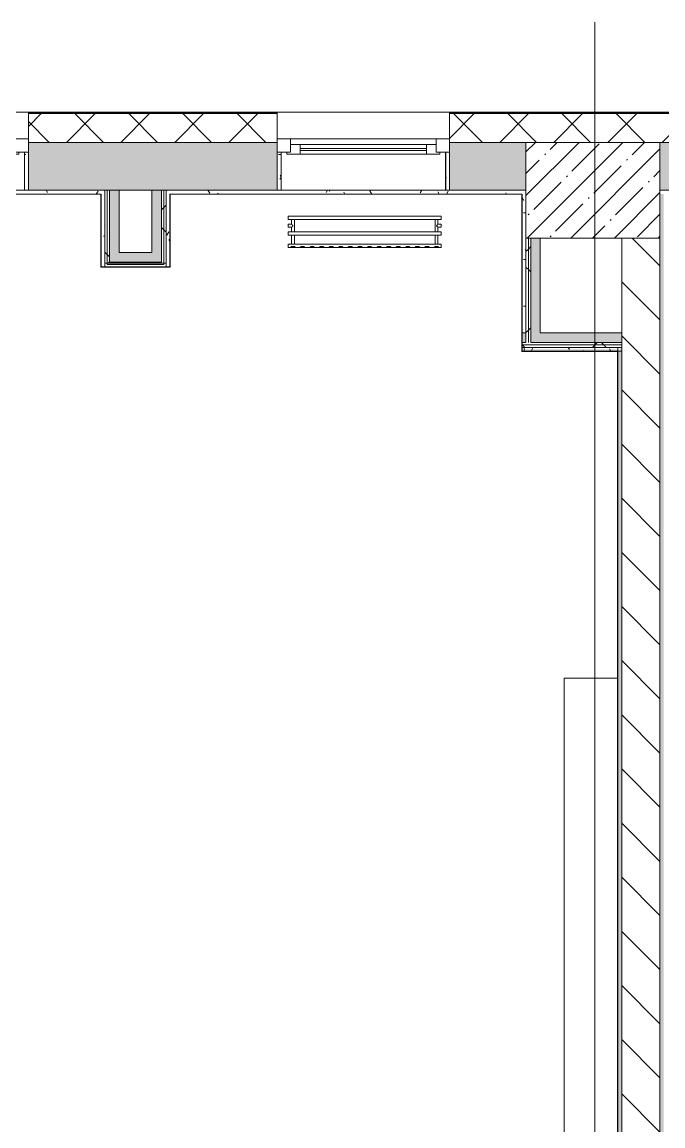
# Model space of a CAD drawing. Header units: millimetres. Extents: x -1113 to 415037, y -3642 to 354837.
# Drawn here: x 256490 to 259838, y 16262 to 22028 of the extents above; entities that cross this region are included whole.
import ezdxf

# ---------------------------------------------------------------- set-up
doc = ezdxf.new("R2010")
doc.units = ezdxf.units.MM
for name, color, linetype, lineweight in [('A-AREA-BNDY', 7, 'Continuous', 5), ('A-FLOR', 7, 'Continuous', 9), ('A-GLAZ', 7, 'Continuous', 9), ('A-GLAZ-1', 7, 'Continuous', 5), ('A-WALL', 7, 'Continuous', 5), ('I-WALL', 7, 'Continuous', 5), ('S-COLS', 7, 'Continuous', 9), ('S-COLS-1', 7, 'Continuous', 5), ('Оси', 7, 'Continuous', 9)]:
    doc.layers.add(name, color=color, linetype=linetype, lineweight=lineweight)
doc.layers.add('A-AREA-PATT-2', color=7, linetype='Continuous', lineweight=5, true_color=0xcde0ef, transparency=1)
for name, color, linetype, lineweight, true_color in [('A-WALL-1', 9, 'Continuous', 5, 0x808080), ('A-WALL-FNSH-1', 9, 'Continuous', 5, 0x808080), ('M-EQPM-1', 7, 'Continuous', 9, 0xb2b2b2)]:
    doc.layers.add(name, color=color, linetype=linetype, lineweight=lineweight, true_color=true_color)
pattern_1 = [(0, (148772.123, -1e-08), (243.84, 60.96), [20.117, -162.763, 20.117, -162.763, -975.36]), (0, (148772.123, -1e-08), (243.84, 60.96), [-365.76, 20.117, -345.643, 20.117, -162.763, -426.72]), (0, (148772.123, -1e-08), (243.84, 60.96), [-914.4, 20.117, -101.803, 20.117, -284.683]), (120, (148863.563, 30.48), (-174.71291, 180.691634), [20.117, -162.763, 20.117, -162.763, -975.36]), (120, (148863.563, 30.48), (-174.71291, 180.691634), [-365.76, 20.117, -345.643, 20.117, -162.763, -426.72]), (120, (148863.563, 30.48), (-174.71291, 180.691634), [-914.4, 20.117, -101.803, 20.117, -284.683]), (240, (148894.043, 152.4), (-69.12709, -241.651634), [20.117, -162.763, 20.117, -162.763, -975.36]), (240, (148894.043, 152.4), (-69.12709, -241.651634), [-365.76, 20.117, -345.643, 20.117, -162.763, -426.72]), (240, (148894.043, 152.4), (-69.12709, -241.651634), [-914.4, 20.117, -101.803, 20.117, -284.683])]
pattern_2 = [(45, (148772.12, -1e-08), (-212.132, 212.132), []), (135, (148772.12, -1e-08), (-212.132, -212.132), [])]

# ---------------------------------------------------------------- blocks, each defined once
blk = doc.blocks.new('120_Окно_СКБ_1Ст - 120_Окно_СКБ_1Ст 900х2500_h_ с форточкой-V355-Объем проектирования 2 этажа')
at = {"layer": 'A-GLAZ'}
for p, q in [((-450, -127), (-450, -57)), ((-450, -57), (-380, -57)), ((-380, -57), (-380, -127)), ((380, -127), (380, -57)), ((380, -57), (450, -57)), ((450, -57), (450, -127)), ((380, -87), (-380, -87)), ((-380, -87), (-380, -127)), ((-330, -137), (-330, -87)), ((330, -137), (330, -87)), ((380, -127), (380, -87)), ((-380, -127), (-450, -127)), ((-380, -127), (-400, -127)), ((-400, -127), (-400, -137)), ((-400, -137), (400, -137)), ((400, -137), (-400, -137)), ((450, -127), (380, -127)), ((400, -127), (380, -127)), ((400, -137), (400, -127))]:
    blk.add_line(p, q, dxfattribs=at)
at = {"layer": 'A-GLAZ-1'}
for p, q in [((450, -57), (-450, -57)), ((-330, -107), (330, -107)), ((-430, -127), (-400, -127)), ((330, -117), (-330, -117)), ((400, -127), (430, -127))]:
    blk.add_line(p, q, dxfattribs=at)
blk = doc.blocks.new('BSC_Колонна _Прямоугольная - 700х500-V423-Объем проектирования 2 этажа')
at = {"layer": 'S-COLS-1'}
h = blk.add_hatch(dxfattribs=at)
h.set_pattern_fill('FP_172', color=256, style=0, pattern_type=2)
h.set_pattern_definition([(45, (-110700, -21150), (-114.04925, 114.04925), []), (45, (-110585.95, -21150), (-114.04925, 114.04925), [201.613, -40.323, 6.706, -33.617])])
h.paths.add_polyline_path([(-297, -250), (350, -250), (350, 250), (-350, 250), (-350, -250)])
for p, q in [((350, 250), (-350, 250)), ((-350, 250), (-350, -250)), ((350, -250), (350, 250)), ((-350, -250), (350, -250))]:
    blk.add_line(p, q, dxfattribs=at)
blk = doc.blocks.new('radiator_prado_classic_z_tip_30_po exemplyaru - Classic Z Тип 30-300-V471-Объем проектирования 2 этажа')
at = {"layer": 'M-EQPM-1'}
for p, q in [((0, 228), (0, 210)), ((800, 228), (0, 228)), ((0, 210), (0, 228)), ((0, 228), (12.5, 228)), ((0, 210), (800, 210)), ((17.8, 210), (0, 210)), ((12.5, 228), (37.5, 228)), ((37.5, 228), (12.5, 228)), ((12.5, 228), (37.5, 228)), ((12.5, 228), (17.5, 223)), ((12.5, 228), (17.5, 223)), ((32.5, 223), (17.5, 223)), ((17.5, 223), (32.5, 223)), ((17.5, 210), (17.5, 164)), ((17.5, 210), (17.5, 164)), ((17.8, 210), (17.5, 210)), ((17.5, 210), (17.8, 210)), ((17.8, 210), (17.5, 210)), ((17.5, 210), (32.5, 210)), ((32.2, 210), (17.8, 210)), ((17.8, 210), (32.2, 210)), ((18.5, 210), (17.8, 210)), ((19.7, 210), (18.5, 210)), ((21.3, 210), (19.7, 210)), ((23.1, 210), (21.3, 210)), ((32.2, 210), (23.1, 210)), ((32.5, 210), (32.2, 210)), ((32.2, 210), (32.5, 210)), ((32.5, 210), (32.2, 210)), ((767.8, 210), (32.2, 210)), ((32.5, 223), (37.5, 228)), ((37.5, 228), (32.5, 223)), ((32.5, 164), (32.5, 210)), ((32.5, 164), (32.5, 210)), ((37.5, 228), (62.5, 228)), ((62.5, 228), (87.5, 228)), ((87.5, 228), (62.5, 228)), ((62.5, 228), (87.5, 228)), ((62.5, 228), (67.5, 223)), ((62.5, 228), (67.5, 223)), ((82.5, 223), (67.5, 223)), ((67.5, 223), (82.5, 223)), ((82.5, 223), (87.5, 228)), ((87.5, 228), (82.5, 223)), ((87.5, 228), (112.5, 228)), ((112.5, 228), (137.5, 228)), ((137.5, 228), (112.5, 228)), ((112.5, 228), (137.5, 228)), ((112.5, 228), (117.5, 223)), ((112.5, 228), (117.5, 223)), ((132.5, 223), (117.5, 223)), ((117.5, 223), (132.5, 223)), ((132.5, 223), (137.5, 228)), ((137.5, 228), (132.5, 223)), ((137.5, 228), (162.5, 228)), ((162.5, 228), (187.5, 228)), ((187.5, 228), (162.5, 228)), ((162.5, 228), (187.5, 228)), ((162.5, 228), (167.5, 223)), ((162.5, 228), (167.5, 223)), ((182.5, 223), (167.5, 223)), ((167.5, 223), (182.5, 223)), ((182.5, 223), (187.5, 228)), ((187.5, 228), (182.5, 223)), ((187.5, 228), (212.5, 228)), ((212.5, 228), (237.5, 228)), ((237.5, 228), (212.5, 228)), ((212.5, 228), (237.5, 228)), ((212.5, 228), (217.5, 223)), ((212.5, 228), (217.5, 223)), ((232.5, 223), (217.5, 223)), ((217.5, 223), (232.5, 223)), ((232.5, 223), (237.5, 228)), ((237.5, 228), (232.5, 223)), ((237.5, 228), (262.5, 228)), ((262.5, 228), (287.5, 228)), ((287.5, 228), (262.5, 228)), ((262.5, 228), (287.5, 228)), ((262.5, 228), (267.5, 223)), ((262.5, 228), (267.5, 223)), ((282.5, 223), (267.5, 223)), ((267.5, 223), (282.5, 223)), ((282.5, 223), (287.5, 228)), ((287.5, 228), (282.5, 223)), ((287.5, 228), (312.5, 228)), ((312.5, 228), (337.5, 228)), ((337.5, 228), (312.5, 228)), ((312.5, 228), (337.5, 228)), ((312.5, 228), (317.5, 223)), ((312.5, 228), (317.5, 223)), ((332.5, 223), (317.5, 223)), ((317.5, 223), (332.5, 223)), ((332.5, 223), (337.5, 228)), ((337.5, 228), (332.5, 223)), ((337.5, 228), (362.5, 228)), ((362.5, 228), (387.5, 228)), ((387.5, 228), (362.5, 228)), ((362.5, 228), (387.5, 228)), ((362.5, 228), (367.5, 223)), ((362.5, 228), (367.5, 223)), ((382.5, 223), (367.5, 223)), ((367.5, 223), (382.5, 223)), ((382.5, 223), (387.5, 228)), ((387.5, 228), (382.5, 223)), ((387.5, 228), (412.5, 228)), ((412.5, 228), (437.5, 228)), ((437.5, 228), (412.5, 228)), ((412.5, 228), (437.5, 228)), ((412.5, 228), (417.5, 223)), ((412.5, 228), (417.5, 223)), ((432.5, 223), (417.5, 223)), ((417.5, 223), (432.5, 223)), ((432.5, 223), (437.5, 228)), ((437.5, 228), (432.5, 223)), ((437.5, 228), (462.5, 228)), ((462.5, 228), (487.5, 228)), ((487.5, 228), (462.5, 228)), ((462.5, 228), (487.5, 228)), ((462.5, 228), (467.5, 223)), ((462.5, 228), (467.5, 223)), ((482.5, 223), (467.5, 223)), ((467.5, 223), (482.5, 223)), ((482.5, 223), (487.5, 228)), ((487.5, 228), (482.5, 223)), ((487.5, 228), (512.5, 228)), ((512.5, 228), (537.5, 228)), ((537.5, 228), (512.5, 228)), ((512.5, 228), (537.5, 228)), ((512.5, 228), (517.5, 223)), ((512.5, 228), (517.5, 223)), ((532.5, 223), (517.5, 223)), ((517.5, 223), (532.5, 223)), ((532.5, 223), (537.5, 228)), ((537.5, 228), (532.5, 223)), ((537.5, 228), (562.5, 228)), ((562.5, 228), (587.5, 228)), ((587.5, 228), (562.5, 228)), ((562.5, 228), (587.5, 228)), ((562.5, 228), (567.5, 223)), ((562.5, 228), (567.5, 223)), ((582.5, 223), (567.5, 223)), ((567.5, 223), (582.5, 223)), ((582.5, 223), (587.5, 228)), ((587.5, 228), (582.5, 223)), ((587.5, 228), (612.5, 228)), ((612.5, 228), (637.5, 228)), ((637.5, 228), (612.5, 228)), ((612.5, 228), (637.5, 228)), ((612.5, 228), (617.5, 223)), ((612.5, 228), (617.5, 223)), ((632.5, 223), (617.5, 223)), ((617.5, 223), (632.5, 223)), ((632.5, 223), (637.5, 228)), ((637.5, 228), (632.5, 223)), ((637.5, 228), (662.5, 228)), ((687.5, 228), (662.5, 228)), ((662.5, 228), (687.5, 228)), ((662.5, 228), (667.5, 223)), ((662.5, 228), (667.5, 223)), ((662.7, 228), (687.5, 228)), ((682.5, 223), (667.5, 223)), ((667.5, 223), (682.5, 223)), ((682.5, 223), (687.5, 228)), ((687.5, 228), (682.5, 223)), ((687.5, 228), (712.5, 228)), ((712.5, 228), (737.5, 228)), ((737.5, 228), (712.5, 228)), ((712.5, 228), (737.5, 228)), ((712.5, 228), (717.5, 223)), ((712.5, 228), (717.5, 223)), ((732.5, 223), (717.5, 223)), ((717.5, 223), (732.5, 223)), ((732.5, 223), (737.5, 228)), ((737.5, 228), (732.5, 223)), ((737.5, 228), (762.5, 228)), ((762.5, 228), (787.5, 228)), ((787.5, 228), (762.5, 228)), ((762.5, 228), (787.5, 228)), ((762.5, 228), (767.5, 223)), ((762.5, 228), (767.5, 223)), ((782.5, 223), (767.5, 223)), ((767.5, 223), (782.5, 223)), ((767.5, 210), (767.5, 164)), ((767.5, 210), (767.5, 164)), ((767.8, 210), (767.5, 210)), ((767.5, 210), (782.5, 210)), ((767.8, 210), (767.5, 210)), ((767.5, 210), (767.8, 210)), ((778.7, 210), (767.8, 210)), ((782.2, 210), (767.8, 210)), ((767.8, 210), (768.5, 210)), ((768.5, 210), (771.2, 210)), ((771.2, 210), (775, 210)), ((775, 210), (778.7, 210)), ((780.3, 210), (778.7, 210)), ((778.7, 210), (781.5, 210)), ((781.5, 210), (780.3, 210)), ((782.2, 210), (781.5, 210)), ((781.5, 210), (782.2, 210)), ((782.5, 210), (782.2, 210)), ((782.5, 210), (782.2, 210)), ((782.2, 210), (782.5, 210)), ((800, 210), (782.2, 210)), ((782.5, 223), (787.5, 228)), ((787.5, 228), (782.5, 223)), ((782.5, 164), (782.5, 210)), ((782.5, 164), (782.5, 210)), ((787.5, 228), (800, 228)), ((800, 210), (800, 228)), ((800, 228), (800, 210)), ((800, 164), (0, 164)), ((0, 164), (0, 146)), ((0, 146), (0, 164)), ((0, 164), (17.8, 164)), ((0, 146), (800, 146)), ((18.5, 146), (0, 146)), ((17.5, 121.5), (0, 121.5)), ((17.5, 121.5), (0, 121.5)), ((0, 121.5), (0, 120.5)), ((0, 106.5), (0, 121.5)), ((0, 120.5), (0, 107.5)), ((0, 120.5), (0, 119.3)), ((0, 114), (0, 120.5)), ((0, 120.5), (0, 120.5)), ((0, 119.3), (0, 117.8)), ((0, 117.8), (0, 114)), ((17.8, 164), (17.5, 164)), ((17.5, 164), (17.8, 164)), ((17.8, 164), (17.5, 164)), ((17.5, 164), (32.5, 164)), ((17.5, 146), (17.5, 121.5)), ((17.5, 146), (17.5, 121.5)), ((17.5, 146), (18.5, 146)), ((18.5, 146), (17.5, 146)), ((17.5, 146), (18.5, 146)), ((32.5, 146), (17.5, 146)), ((32.2, 164), (17.8, 164)), ((17.8, 164), (32.2, 164)), ((18.5, 164), (17.8, 164)), ((19.7, 164), (18.5, 164)), ((18.5, 146), (32.2, 146)), ((32.2, 146), (18.5, 146)), ((18.5, 146), (19.7, 146)), ((21.3, 164), (19.7, 164)), ((19.7, 146), (21.3, 146)), ((23.1, 164), (21.3, 164)), ((21.3, 146), (23.1, 146)), ((25, 164), (23.1, 164)), ((23.1, 146), (25, 146)), ((26.9, 164), (25, 164)), ((25, 146), (26.9, 146)), ((28.8, 164), (26.9, 164)), ((26.9, 146), (28.8, 146)), ((30.3, 164), (28.8, 164)), ((28.8, 146), (30.3, 146)), ((31.5, 164), (30.3, 164)), ((30.3, 146), (31.5, 146)), ((32.2, 164), (31.5, 164)), ((31.5, 146), (32.2, 146)), ((32.5, 164), (32.2, 164)), ((32.2, 164), (32.5, 164)), ((32.5, 164), (32.2, 164)), ((32.2, 164), (767.8, 164)), ((32.2, 146), (32.5, 146)), ((32.5, 146), (32.2, 146)), ((32.2, 146), (32.5, 146)), ((767.8, 146), (32.2, 146)), ((32.5, 82), (32.5, 146)), ((32.5, 82), (32.5, 146)), ((767.8, 164), (767.5, 164)), ((767.5, 164), (782.5, 164)), ((767.8, 164), (767.5, 164)), ((767.5, 164), (767.8, 164)), ((767.5, 146), (767.5, 82)), ((767.5, 146), (767.5, 82)), ((767.5, 146), (767.8, 146)), ((782.5, 146), (767.5, 146)), ((767.5, 146), (767.8, 146)), ((767.8, 146), (767.5, 146)), ((782.2, 164), (767.8, 164)), ((776.9, 164), (767.8, 164)), ((767.8, 164), (769.7, 164)), ((767.8, 146), (769.7, 146)), ((767.8, 146), (781.5, 146)), ((781.5, 146), (767.8, 146)), ((769.7, 164), (782.2, 164)), ((769.7, 146), (781.5, 146)), ((782.2, 164), (776.9, 164)), ((781.5, 146), (782.5, 146)), ((781.5, 146), (782.5, 146)), ((782.5, 146), (781.5, 146)), ((800, 146), (781.5, 146)), ((782.5, 164), (782.2, 164)), ((782.5, 164), (782.2, 164)), ((782.2, 164), (782.5, 164)), ((782.2, 164), (800, 164)), ((782.5, 121.5), (782.5, 146)), ((782.5, 121.5), (782.5, 146)), ((800, 121.5), (782.5, 121.5)), ((800, 121.5), (782.5, 121.5)), ((800, 146), (800, 164)), ((800, 164), (800, 146)), ((800, 121.5), (800, 106.5)), ((800, 120.5), (800, 121.5)), ((800, 121.5), (800, 120.5)), ((800, 120.5), (800, 121.5)), ((800, 107.5), (800, 120.5)), ((800, 120.5), (800, 107.5)), ((800, 117.8), (800, 120.5)), ((800, 107.5), (800, 117.8)), ((0, 114), (0, 110.3)), ((0, 107.5), (0, 114)), ((0, 110.3), (0, 108.7)), ((0, 108.7), (0, 107.5)), ((0, 107.5), (0, 106.5)), ((0, 107.5), (0, 107.5)), ((0, 106.5), (17.5, 106.5)), ((0, 106.5), (17.5, 106.5)), ((800, 82), (0, 82)), ((0, 82), (0, 64)), ((0, 64), (0, 82)), ((0, 82), (18.5, 82)), ((800, 64), (0, 64)), ((0, 64), (800, 64)), ((17.5, 106.5), (17.5, 82)), ((17.5, 106.5), (17.5, 82)), ((18.5, 82), (17.5, 82)), ((17.5, 82), (18.5, 82)), ((18.5, 82), (17.5, 82)), ((17.5, 82), (32.5, 82)), ((32.2, 82), (18.5, 82)), ((18.5, 82), (32.2, 82)), ((19.7, 82), (18.5, 82)), ((21.3, 82), (19.7, 82)), ((23.1, 82), (21.3, 82)), ((25, 82), (23.1, 82)), ((26.9, 82), (25, 82)), ((28.8, 82), (26.9, 82)), ((30.3, 82), (28.8, 82)), ((31.5, 82), (30.3, 82)), ((32.2, 82), (31.5, 82)), ((32.5, 82), (32.2, 82)), ((32.2, 82), (32.5, 82)), ((32.5, 82), (32.2, 82)), ((32.2, 82), (767.8, 82)), ((767.8, 82), (767.5, 82)), ((767.5, 82), (782.5, 82)), ((767.8, 82), (767.5, 82)), ((767.5, 82), (767.8, 82)), ((780.3, 82), (767.8, 82)), ((781.5, 82), (767.8, 82)), ((767.8, 82), (773.1, 82)), ((773.1, 82), (778.7, 82)), ((778.7, 82), (781.5, 82)), ((781.5, 82), (780.3, 82)), ((782.5, 82), (781.5, 82)), ((782.5, 82), (781.5, 82)), ((781.5, 82), (782.5, 82)), ((781.5, 82), (800, 82)), ((782.5, 82), (782.5, 106.5)), ((782.5, 106.5), (800, 106.5)), ((782.5, 82), (782.5, 106.5)), ((782.5, 106.5), (800, 106.5)), ((800, 106.5), (800, 107.5)), ((800, 107.5), (800, 106.5)), ((800, 106.5), (800, 107.5)), ((800, 64), (800, 82)), ((800, 82), (800, 64))]:
    blk.add_line(p, q, dxfattribs=at)
for points, knots in [([(18.5, 120.5), (18.4, 120.6), (18.3, 120.7), (18.1, 120.9), (17.9, 121.1), (17.8, 121.2), (17.7, 121.3), (17.5, 121.5), (17.5, 121.5), (17.5, 121.5)], [0.7142857, 0.7142857, 0.7142857, 0.7142857, 0.75, 0.7857143, 0.8214286, 0.8571429, 0.8928571, 0.9285714, 1, 1, 1, 1]), ([(17.5, 121.5), (17.5, 121.5), (17.5, 121.5), (17.7, 121.3), (17.8, 121.2), (17.9, 121.1), (18.1, 120.9), (18.3, 120.7), (18.4, 120.6), (18.5, 120.5)], [0, 0, 0, 0, 0.0714286, 0.1071429, 0.1428571, 0.1785714, 0.2142857, 0.25, 0.2857143, 0.2857143, 0.2857143, 0.2857143]), ([(17.5, 121.5), (17.5, 121.5), (17.5, 121.5), (17.7, 121.3), (17.8, 121.2), (17.9, 121.1), (18.1, 120.9), (18.3, 120.7), (18.4, 120.6), (18.5, 120.5)], [0, 0, 0, 0, 0.0714286, 0.1071429, 0.1428571, 0.1785714, 0.2142857, 0.25, 0.2857143, 0.2857143, 0.2857143, 0.2857143]), ([(25, 114), (24.5, 114.5), (23.6, 115.4), (22.4, 116.6), (21.6, 117.4), (21.1, 117.9), (20.8, 118.2), (20.5, 118.5), (20.2, 118.8), (19.8, 119.1), (19.6, 119.4), (19.3, 119.7), (19, 120), (18.7, 120.3), (18.5, 120.5), (18.3, 120.7), (18.1, 120.9), (17.9, 121.1), (17.8, 121.2), (17.7, 121.3), (17.5, 121.5), (17.5, 121.5), (17.5, 121.5)], [0, 0, 0, 0, 0.142857, 0.285714, 0.357143, 0.392857, 0.428571, 0.464286, 0.5, 0.535714, 0.571429, 0.607143, 0.642857, 0.678571, 0.714286, 0.75, 0.785714, 0.821429, 0.857143, 0.892857, 0.928571, 1, 1, 1, 1]), ([(22.1, 116.9), (21.9, 117.1), (21.6, 117.4), (21.1, 117.9), (20.8, 118.2), (20.5, 118.5), (20.2, 118.8), (19.9, 119.2), (19.7, 119.3), (19.6, 119.4)], [0.2857143, 0.2857143, 0.2857143, 0.2857143, 0.3571429, 0.3928571, 0.4285714, 0.4642857, 0.5, 0.5357143, 0.5714286, 0.5714286, 0.5714286, 0.5714286]), ([(19.6, 119.4), (19.7, 119.3), (19.9, 119.2), (20.3, 118.7), (20.7, 118.3), (21.1, 117.9), (21.6, 117.4), (21.9, 117.1), (22.1, 116.9)], [0.4285714, 0.4285714, 0.4285714, 0.4285714, 0.4642857, 0.5, 0.5714286, 0.6071429, 0.6428571, 0.7142857, 0.7142857, 0.7142857, 0.7142857]), ([(19.6, 119.4), (19.7, 119.3), (19.8, 119.1), (20.3, 118.7), (20.7, 118.3), (21.1, 117.9), (21.6, 117.4), (21.9, 117.1), (22.1, 116.9)], [0.4285714, 0.4285714, 0.4285714, 0.4285714, 0.4642857, 0.5, 0.5714286, 0.6071429, 0.6428571, 0.7142857, 0.7142857, 0.7142857, 0.7142857]), ([(775, 114), (775.5, 114.5), (776.4, 115.4), (777.6, 116.6), (778.4, 117.4), (778.9, 117.9), (779.2, 118.2), (779.5, 118.5), (779.8, 118.8), (780.1, 119.2), (780.4, 119.4), (780.7, 119.7), (781, 120), (781.3, 120.3), (781.5, 120.5), (781.7, 120.7), (781.9, 120.9), (782.1, 121.1), (782.2, 121.2), (782.3, 121.3), (782.5, 121.5), (782.5, 121.5), (782.5, 121.5)], [0, 0, 0, 0, 0.142857, 0.285714, 0.357143, 0.392857, 0.428571, 0.464286, 0.5, 0.535714, 0.571429, 0.607143, 0.642857, 0.678571, 0.714286, 0.75, 0.785714, 0.821429, 0.857143, 0.892857, 0.928571, 1, 1, 1, 1]), ([(780.4, 119.4), (780.3, 119.3), (780.1, 119.2), (779.7, 118.7), (779.3, 118.3), (778.9, 117.9), (778.4, 117.4), (778.1, 117.1), (777.9, 116.9)], [0.4285714, 0.4285714, 0.4285714, 0.4285714, 0.4642857, 0.5, 0.5714286, 0.6071429, 0.6428571, 0.7142857, 0.7142857, 0.7142857, 0.7142857]), ([(779.2, 118.2), (779.1, 118.1), (778.9, 117.9), (778.4, 117.4), (778.1, 117.1), (777.9, 116.9)], [0.5714286, 0.5714286, 0.5714286, 0.5714286, 0.6071429, 0.6428571, 0.7142857, 0.7142857, 0.7142857, 0.7142857]), ([(777.9, 116.9), (778.1, 117.1), (778.4, 117.4), (778.9, 117.9), (779.1, 118.1), (779.2, 118.2)], [0.2857143, 0.2857143, 0.2857143, 0.2857143, 0.3571429, 0.3928571, 0.4285714, 0.4285714, 0.4285714, 0.4285714]), ([(780.4, 119.4), (780.3, 119.3), (780.1, 119.2), (779.7, 118.7), (779.4, 118.4), (779.2, 118.2)], [0.4285714, 0.4285714, 0.4285714, 0.4285714, 0.4642857, 0.5, 0.5714286, 0.5714286, 0.5714286, 0.5714286]), ([(782.5, 121.5), (782.5, 121.5), (782.5, 121.5), (782.3, 121.3), (782.2, 121.2), (782.1, 121.1), (781.9, 120.9), (781.7, 120.7), (781.6, 120.6), (781.5, 120.5)], [0, 0, 0, 0, 0.0714286, 0.1071429, 0.1428571, 0.1785714, 0.2142857, 0.25, 0.2857143, 0.2857143, 0.2857143, 0.2857143]), ([(782.5, 121.5), (782.5, 121.5), (782.5, 121.5), (782.3, 121.3), (782.2, 121.2), (782.1, 121.1), (781.9, 120.9), (781.7, 120.7), (781.6, 120.6), (781.5, 120.5)], [0, 0, 0, 0, 0.0714286, 0.1071429, 0.1428571, 0.1785714, 0.2142857, 0.25, 0.2857143, 0.2857143, 0.2857143, 0.2857143]), ([(781.5, 120.5), (781.6, 120.6), (781.7, 120.7), (781.9, 120.9), (782.1, 121.1), (782.2, 121.2), (782.3, 121.3), (782.5, 121.5), (782.5, 121.5), (782.5, 121.5)], [0.7142857, 0.7142857, 0.7142857, 0.7142857, 0.75, 0.7857143, 0.8214286, 0.8571429, 0.8928571, 0.9285714, 1, 1, 1, 1]), ([(17.5, 106.5), (17.5, 106.5), (17.5, 106.5), (17.7, 106.7), (17.8, 106.8), (17.9, 106.9), (18.1, 107.1), (18.3, 107.3), (18.5, 107.5), (18.7, 107.7), (19, 108), (19.3, 108.3), (19.6, 108.6), (19.8, 108.9), (20.3, 109.3), (20.7, 109.7), (21.1, 110.1), (21.6, 110.6), (22.4, 111.4), (23.6, 112.6), (24.5, 113.5), (25, 114)], [0, 0, 0, 0, 0.071429, 0.107143, 0.142857, 0.178571, 0.214286, 0.25, 0.285714, 0.321429, 0.357143, 0.392857, 0.428571, 0.464286, 0.5, 0.571429, 0.607143, 0.642857, 0.714286, 0.857143, 1, 1, 1, 1]), ([(17.5, 106.5), (17.5, 106.5), (17.5, 106.5), (17.7, 106.7), (17.8, 106.8), (17.9, 106.9), (18.1, 107.1), (18.3, 107.3), (18.4, 107.4), (18.5, 107.5)], [0, 0, 0, 0, 0.0714286, 0.1071429, 0.1428571, 0.1785714, 0.2142857, 0.25, 0.2857143, 0.2857143, 0.2857143, 0.2857143]), ([(18.5, 107.5), (18.4, 107.4), (18.3, 107.3), (18.1, 107.1), (17.9, 106.9), (17.8, 106.8), (17.7, 106.7), (17.5, 106.5), (17.5, 106.5), (17.5, 106.5)], [0.7142857, 0.7142857, 0.7142857, 0.7142857, 0.75, 0.7857143, 0.8214286, 0.8571429, 0.8928571, 0.9285714, 1, 1, 1, 1]), ([(18.5, 107.5), (18.4, 107.4), (18.3, 107.3), (18.1, 107.1), (17.9, 106.9), (17.8, 106.8), (17.7, 106.7), (17.5, 106.5), (17.5, 106.5), (17.5, 106.5)], [0.7142857, 0.7142857, 0.7142857, 0.7142857, 0.75, 0.7857143, 0.8214286, 0.8571429, 0.8928571, 0.9285714, 1, 1, 1, 1]), ([(19.6, 108.6), (19.7, 108.7), (19.9, 108.8), (20.3, 109.3), (20.7, 109.7), (21.1, 110.1), (21.6, 110.6), (21.9, 110.9), (22.1, 111.1)], [0.4285714, 0.4285714, 0.4285714, 0.4285714, 0.4642857, 0.5, 0.5714286, 0.6071429, 0.6428571, 0.7142857, 0.7142857, 0.7142857, 0.7142857]), ([(22.1, 111.1), (21.9, 110.9), (21.6, 110.6), (21.1, 110.1), (20.8, 109.8), (20.5, 109.5), (20.2, 109.2), (19.9, 108.8), (19.7, 108.7), (19.6, 108.6)], [0.2857143, 0.2857143, 0.2857143, 0.2857143, 0.3571429, 0.3928571, 0.4285714, 0.4642857, 0.5, 0.5357143, 0.5714286, 0.5714286, 0.5714286, 0.5714286]), ([(22.1, 111.1), (21.9, 110.9), (21.6, 110.6), (21.1, 110.1), (20.8, 109.8), (20.5, 109.5), (20.2, 109.2), (19.8, 108.9), (19.7, 108.7), (19.6, 108.6)], [0.2857143, 0.2857143, 0.2857143, 0.2857143, 0.3571429, 0.3928571, 0.4285714, 0.4642857, 0.5, 0.5357143, 0.5714286, 0.5714286, 0.5714286, 0.5714286]), ([(782.5, 106.5), (782.5, 106.5), (782.5, 106.5), (782.3, 106.7), (782.2, 106.8), (782.1, 106.9), (781.9, 107.1), (781.7, 107.3), (781.5, 107.5), (781.3, 107.7), (781, 108), (780.7, 108.3), (780.4, 108.6), (780.1, 108.8), (779.7, 109.3), (779.3, 109.7), (778.9, 110.1), (778.4, 110.6), (777.6, 111.4), (776.4, 112.6), (775.5, 113.5), (775, 114)], [0, 0, 0, 0, 0.071429, 0.107143, 0.142857, 0.178571, 0.214286, 0.25, 0.285714, 0.321429, 0.357143, 0.392857, 0.428571, 0.464286, 0.5, 0.571429, 0.607143, 0.642857, 0.714286, 0.857143, 1, 1, 1, 1]), ([(777.9, 111.1), (778.1, 110.9), (778.4, 110.6), (778.9, 110.1), (779.1, 109.9), (779.2, 109.8)], [0.2857143, 0.2857143, 0.2857143, 0.2857143, 0.3571429, 0.3928571, 0.4285714, 0.4285714, 0.4285714, 0.4285714]), ([(777.9, 111.1), (778.1, 110.9), (778.4, 110.6), (778.9, 110.1), (779.1, 109.9), (779.2, 109.8)], [0.2857143, 0.2857143, 0.2857143, 0.2857143, 0.3571429, 0.3928571, 0.4285714, 0.4285714, 0.4285714, 0.4285714]), ([(780.4, 108.6), (780.3, 108.7), (780.1, 108.8), (779.7, 109.3), (779.3, 109.7), (778.9, 110.1), (778.4, 110.6), (778.1, 110.9), (777.9, 111.1)], [0.4285714, 0.4285714, 0.4285714, 0.4285714, 0.4642857, 0.5, 0.5714286, 0.6071429, 0.6428571, 0.7142857, 0.7142857, 0.7142857, 0.7142857]), ([(781.5, 107.5), (781.6, 107.4), (781.7, 107.3), (781.9, 107.1), (782.1, 106.9), (782.2, 106.8), (782.3, 106.7), (782.5, 106.5), (782.5, 106.5), (782.5, 106.5)], [0.7142857, 0.7142857, 0.7142857, 0.7142857, 0.75, 0.7857143, 0.8214286, 0.8571429, 0.8928571, 0.9285714, 1, 1, 1, 1]), ([(781.5, 107.5), (781.6, 107.4), (781.7, 107.3), (781.9, 107.1), (782.1, 106.9), (782.2, 106.8), (782.3, 106.7), (782.5, 106.5), (782.5, 106.5), (782.5, 106.5)], [0.7142857, 0.7142857, 0.7142857, 0.7142857, 0.75, 0.7857143, 0.8214286, 0.8571429, 0.8928571, 0.9285714, 1, 1, 1, 1]), ([(782.5, 106.5), (782.5, 106.5), (782.5, 106.5), (782.3, 106.7), (782.2, 106.8), (782.1, 106.9), (781.9, 107.1), (781.7, 107.3), (781.6, 107.4), (781.5, 107.5)], [0, 0, 0, 0, 0.0714286, 0.1071429, 0.1428571, 0.1785714, 0.2142857, 0.25, 0.2857143, 0.2857143, 0.2857143, 0.2857143])]:
    blk.add_open_spline(points, degree=3, knots=knots, dxfattribs=at)
for points in [[(19.6, 119.4), (19.5, 119.5), (19.3, 119.7), (19, 120), (18.7, 120.3), (18.6, 120.4), (18.5, 120.5)], [(18.5, 120.5), (18.6, 120.4), (18.7, 120.3), (19, 120), (19.3, 119.7), (19.5, 119.5), (19.6, 119.4)], [(18.5, 120.5), (18.6, 120.4), (18.7, 120.3), (19, 120), (19.3, 119.7), (19.5, 119.5), (19.6, 119.4)], [(25, 114), (24.5, 114.5), (23.6, 115.4), (22.6, 116.4), (22.1, 116.9)], [(22.1, 116.9), (22.6, 116.4), (23.6, 115.4), (24.5, 114.5), (25, 114)], [(22.1, 116.9), (22.6, 116.4), (23.6, 115.4), (24.5, 114.5), (25, 114)], [(777.9, 116.9), (777.4, 116.4), (776.4, 115.4), (775.5, 114.5), (775, 114)], [(777.9, 116.9), (777.4, 116.4), (776.4, 115.4), (775.5, 114.5), (775, 114)], [(775, 114), (775.5, 114.5), (776.4, 115.4), (777.4, 116.4), (777.9, 116.9)], [(779.2, 118.2), (779.3, 118.3), (779.5, 118.5), (779.8, 118.8), (780.1, 119.2), (780.3, 119.3), (780.4, 119.4)], [(781.5, 120.5), (781.4, 120.4), (781.3, 120.3), (781, 120), (780.7, 119.7), (780.5, 119.5), (780.4, 119.4)], [(781.5, 120.5), (781.4, 120.4), (781.3, 120.3), (781, 120), (780.7, 119.7), (780.5, 119.5), (780.4, 119.4)], [(780.4, 119.4), (780.5, 119.5), (780.7, 119.7), (781, 120), (781.3, 120.3), (781.4, 120.4), (781.5, 120.5)], [(18.5, 107.5), (18.6, 107.6), (18.7, 107.7), (19, 108), (19.3, 108.3), (19.5, 108.5), (19.6, 108.6)], [(19.6, 108.6), (19.5, 108.5), (19.3, 108.3), (19, 108), (18.7, 107.7), (18.6, 107.6), (18.5, 107.5)], [(19.6, 108.6), (19.5, 108.5), (19.3, 108.3), (19, 108), (18.7, 107.7), (18.6, 107.6), (18.5, 107.5)], [(22.1, 111.1), (22.6, 111.6), (23.6, 112.6), (24.5, 113.5), (25, 114)], [(25, 114), (24.5, 113.5), (23.6, 112.6), (22.6, 111.6), (22.1, 111.1)], [(25, 114), (24.5, 113.5), (23.6, 112.6), (22.6, 111.6), (22.1, 111.1)], [(775, 114), (775.5, 113.5), (776.4, 112.6), (777.4, 111.6), (777.9, 111.1)], [(775, 114), (775.5, 113.5), (776.4, 112.6), (777.4, 111.6), (777.9, 111.1)], [(777.9, 111.1), (777.4, 111.6), (776.4, 112.6), (775.5, 113.5), (775, 114)], [(779.2, 109.8), (779.3, 109.7), (779.5, 109.5), (779.8, 109.2), (780.1, 108.8), (780.3, 108.7), (780.4, 108.6)], [(779.2, 109.8), (779.3, 109.7), (779.5, 109.5), (779.8, 109.2), (780.1, 108.8), (780.3, 108.7), (780.4, 108.6)], [(780.4, 108.6), (780.5, 108.5), (780.7, 108.3), (781, 108), (781.3, 107.7), (781.4, 107.6), (781.5, 107.5)], [(780.4, 108.6), (780.5, 108.5), (780.7, 108.3), (781, 108), (781.3, 107.7), (781.4, 107.6), (781.5, 107.5)], [(781.5, 107.5), (781.4, 107.6), (781.3, 107.7), (781, 108), (780.7, 108.3), (780.5, 108.5), (780.4, 108.6)]]:
    blk.add_open_spline(points, degree=3, dxfattribs=at)

msp = doc.modelspace()

# ---------------------------------------------------------------- hatches: boundary and pattern name
at = {"layer": 'A-AREA-PATT-2'}
h = msp.add_hatch(color=256, dxfattribs=at)
h.paths.add_polyline_path([(254302.1, 13557), (254312.1, 13557), (254312.1, 13980), (254302.1, 13980), (254302.1, 13557.8)])
h.paths.add_polyline_path([(258616.6, 13625.5), (258616.6, 14005.5), (259596.6, 14005.5), (259596.6, 14011), (258611.1, 14011), (258611.1, 13631), (258323.1, 13631), (258323.1, 14011), (254302.1, 14011), (254302.1, 14000), (254312.1, 14001.5), (254312.1, 14005.5), (258302.1, 14005.5), (258302.1, 13625.5), (258611.1, 13625.5)])
h.paths.add_polyline_path([(259112.1, 20309), (259601.6, 20309), (259601.1, 20319), (259112.1, 20319)])
h.paths.add_polyline_path([(254832.6, 20749), (254842.1, 20749), (254842.1, 20759.5), (254832.1, 20759), (254832.1, 20749)])
at = {"layer": 'A-WALL'}
h = msp.add_hatch(dxfattribs=at)
h.set_pattern_fill('FP_24', color=256, style=0, pattern_type=2)
h.set_pattern_definition([(45, (148772.12, -1e-08), (-141.42136, 141.42136), []), (135, (148772.12, -1e-08), (-141.42136, -141.42136), [])])
h.paths.add_polyline_path([(259122.1, 21400), (260022.1, 21400), (260022.1, 21550), (258722.6, 21550), (258722.6, 21400)])
h.paths.add_polyline_path([(254322.3, 21400), (255622.6, 21400), (255622.6, 21550), (254322.3, 21550)])
h.paths.add_polyline_path([(257822.6, 21400), (257822.6, 21550), (256522.6, 21550), (256522.6, 21400), (257294.4, 21400)])
h.paths.add_polyline_path([(252022.3, 21400), (252022.3, 21550), (250822.1, 21550), (250822.1, 21400)])
h.paths.add_polyline_path([(249847.1, 21400), (249922.1, 21400), (249922.1, 21550), (245382.1, 21550), (245382.1, 21400), (249637.1, 21400)])
h.paths.add_polyline_path([(242082.1, 21400), (242082.1, 21550), (241832.1, 21550), (241832.1, 21400)])
h.paths.add_polyline_path([(266689.9, 21400), (268022.3, 21400), (268022.3, 21550), (266672.6, 21550), (266672.6, 21400)])
h.paths.add_polyline_path([(264521.7, 21400), (265772.6, 21400), (265772.6, 21550), (264372.6, 21550), (264372.6, 21400)])
h.paths.add_polyline_path([(260922.1, 21400), (262072.6, 21400), (262072.6, 21550), (260922.1, 21550)])
h.paths.add_polyline_path([(273602.1, 21400), (274002.1, 21400), (274002.1, 21550), (268922.3, 21550), (268922.3, 21400), (272471.8, 21400)])
at = {"layer": 'I-WALL'}
h = msp.add_hatch(dxfattribs=at)
h.set_pattern_fill('FP_1', color=256, style=0, pattern_type=2)
h.set_pattern_definition([(45, (148772.12, -1e-08), (-114.04925, 114.04925), []), (45, (148886.17, -1e-08), (-114.04925, 114.04925), [201.612, -40.322, 6.706, -33.617])])
h.paths.add_polyline_path([(259122.1, 21150), (259122.1, 21400), (258722.6, 21400), (258722.6, 21150), (259117.2, 21150)])
h.paths.add_polyline_path([(257294.4, 21150), (257822.6, 21150), (257822.6, 21400), (256522.6, 21400), (256522.6, 21150), (257242.1, 21150)])
h.paths.add_polyline_path([(249344.3, 21150), (249352.1, 21150), (249352.1, 21400), (249332.1, 21400), (249332.1, 21150)])
h.paths.add_polyline_path([(269982.1, 21150), (269982.1, 21400), (269622.1, 21400), (269622.1, 21150)])
h.paths.add_polyline_path([(249572.1, 21150), (249922.1, 21150), (249922.1, 21400), (249572.1, 21400), (249572.1, 21391.7)])
h.paths.add_polyline_path([(268022.3, 21150), (268022.3, 21400), (266672.6, 21400), (266672.6, 21150), (267412.6, 21150)])
h.paths.add_polyline_path([(265772.6, 21150), (265772.6, 21400), (264872.6, 21400), (264872.6, 21150), (265244.4, 21150)])
h.paths.add_polyline_path([(252022.3, 21150), (252022.3, 21400), (250822.1, 21400), (250822.1, 21150)])
h.paths.add_polyline_path([(260922.1, 21150), (262072.6, 21150), (262072.6, 21400), (260922.1, 21400)])
h.paths.add_polyline_path([(254822.1, 21150), (255622.6, 21150), (255622.6, 21400), (254822.1, 21400)])
h.paths.add_polyline_path([(259822.1, 21150), (260022.1, 21150), (260022.1, 21400), (259822.1, 21400), (259822.1, 21275)])
h = msp.add_hatch(dxfattribs=at)
h.set_pattern_fill('FP_191', color=256, style=0, pattern_type=2)
h.set_pattern_definition(pattern_1)
h.paths.add_polyline_path([(256522.6, 21150), (256522.6, 21348), (256502.6, 21348), (256502.6, 21150)])
h = msp.add_hatch(dxfattribs=at)
h.set_pattern_fill('FP_191', color=256, style=0, pattern_type=2)
h.set_pattern_definition(pattern_1)
h.paths.add_polyline_path([(257822.6, 21150), (257842.6, 21150), (257842.6, 21348), (257822.6, 21348), (257822.6, 21197.4)])
h = msp.add_hatch(dxfattribs=at)
h.set_pattern_fill('FP_191', color=256, style=0, pattern_type=2)
h.set_pattern_definition(pattern_1)
h.paths.add_polyline_path([(258722.6, 21150), (258722.6, 21348), (258702.6, 21348), (258702.6, 21150)])
h = msp.add_hatch(dxfattribs=at)
h.set_pattern_fill('FP_191', color=256, style=0, pattern_type=2)
h.set_pattern_definition(pattern_1)
h.paths.add_polyline_path([(254822.1, 21150), (254843.1, 21130), (256922.1, 21130), (256922.1, 21150), (255126.2, 21150)])
h.paths.add_polyline_path([(254822.1, 21130), (254842.1, 21130), (254822.1, 21150), (254822.1, 21143.6)])
h = msp.add_hatch(dxfattribs=at)
h.set_pattern_fill('FP_191', color=256, style=0, pattern_type=2)
h.set_pattern_definition(pattern_1)
h.paths.add_polyline_path([(256902.1, 20769), (256922.1, 20769), (256922.1, 21130), (256902.1, 21130), (256902.1, 21105.5)])
h = msp.add_hatch(dxfattribs=at)
h.set_pattern_fill('FP_192', color=256, style=0, pattern_type=2)
h.set_pattern_definition(pattern_2)
h.paths.add_polyline_path([(256934.6, 20769), (256934.6, 21150), (256922.1, 21150), (256922.1, 20769), (256934.4, 20769)])
h = msp.add_hatch(dxfattribs=at)
h.set_pattern_fill('FP_192', color=256, style=0, pattern_type=2)
h.set_pattern_definition(pattern_2)
h.paths.add_polyline_path([(256934.6, 20769), (256947.1, 20769), (256947.1, 21150), (256934.6, 21150), (256934.6, 20824)])
for points in [[(256947.1, 20774), (256997.1, 20774), (256997.1, 21150), (256947.1, 21150), (256947.1, 21105.5)], [(257167.1, 20824), (257217.1, 20824), (257217.1, 21150), (257167.1, 21150), (257167.1, 21105.5)], [(259147.1, 20404), (259197.1, 20404), (259197.1, 20900), (259147.1, 20900), (259147.1, 20675.8)], [(256997.1, 20774), (257217.1, 20774), (257217.1, 20824), (256997.1, 20824)]]:
    msp.add_hatch(color=256, dxfattribs=at).paths.add_polyline_path(points)
h = msp.add_hatch(dxfattribs=at)
h.set_pattern_fill('FP_192', color=256, style=0, pattern_type=2)
h.set_pattern_definition(pattern_2)
h.paths.add_polyline_path([(257227.7, 20774), (257229.6, 20774), (257229.6, 21150), (257217.1, 21150), (257217.1, 20774)])
h = msp.add_hatch(dxfattribs=at)
h.set_pattern_fill('FP_192', color=256, style=0, pattern_type=2)
h.set_pattern_definition(pattern_2)
h.paths.add_polyline_path([(257242.1, 20769), (257242.1, 21150), (257229.6, 21150), (257229.6, 20769), (257237.1, 20769)])
h = msp.add_hatch(dxfattribs=at)
h.set_pattern_fill('FP_191', color=256, style=0, pattern_type=2)
h.set_pattern_definition(pattern_1)
h.paths.add_polyline_path([(259060.8, 21130), (259102.1, 21130), (259101.1, 21150), (257242.1, 21150), (257242.1, 21130), (258722.6, 21130)])
h = msp.add_hatch(dxfattribs=at)
h.set_pattern_fill('FP_191', color=256, style=0, pattern_type=2)
h.set_pattern_definition(pattern_1)
h.paths.add_polyline_path([(257242.1, 20749), (257262.1, 20749), (257262.1, 21130), (257242.1, 21130), (257242.1, 20761.5)])
h = msp.add_hatch(dxfattribs=at)
h.set_pattern_fill('FP_191', color=256, style=0, pattern_type=2)
h.set_pattern_definition(pattern_1)
h.paths.add_polyline_path([(259113.1, 20404), (259122.1, 20404), (259122.1, 21150), (259102.1, 21129), (259102.1, 20404)])
h.paths.add_polyline_path([(259102.1, 21130), (259122.1, 21150), (259102.1, 21150), (259102.1, 21144.6)])
h = msp.add_hatch(dxfattribs=at)
h.set_pattern_fill('FP_191', color=256, style=0, pattern_type=2)
h.set_pattern_definition(pattern_1)
h.paths.add_polyline_path([(264260.6, 21130), (264352.6, 21130), (264352.6, 21140), (264197.6, 21150), (259822.1, 21150), (259845.6, 21130), (264160.3, 21130)])
h.paths.add_polyline_path([(259822.1, 21130), (259842.1, 21130), (259822.1, 21150)])
h = msp.add_hatch(dxfattribs=at)
h.set_pattern_fill('FP_191', color=256, style=0, pattern_type=2)
h.set_pattern_definition(pattern_1)
h.paths.add_polyline_path([(259831.5, 13600), (259842.1, 13600), (259842.1, 21130), (259822.1, 21130), (259822.1, 13600)])
h = msp.add_hatch(dxfattribs=at)
h.set_pattern_fill('FP_192', color=256, style=0, pattern_type=2)
h.set_pattern_definition(pattern_2)
h.paths.add_polyline_path([(259122.1, 20354), (259134.6, 20354), (259134.6, 20900), (259122.1, 20900), (259122.1, 20404)])
h = msp.add_hatch(dxfattribs=at)
h.set_pattern_fill('FP_192', color=256, style=0, pattern_type=2)
h.set_pattern_definition(pattern_2)
h.paths.add_polyline_path([(259147.1, 20354), (259147.1, 20900), (259134.6, 20900), (259134.6, 20354)])
h = msp.add_hatch(dxfattribs=at)
h.set_pattern_fill('FP_23', color=256, style=0, pattern_type=2)
h.set_pattern_definition([(135, (148772.12, -1e-08), (-141.42136, -141.42136), [])])
h.paths.add_polyline_path([(259822.1, 13900), (259822.1, 20900), (259622.1, 20900), (259622.1, 13900)])
h = msp.add_hatch(dxfattribs=at)
h.set_pattern_fill('FP_192', color=256, style=0, pattern_type=2)
h.set_pattern_definition(pattern_2)
h.paths.add_polyline_path([(256980.1, 20769), (257229.6, 20769), (257229.6, 20774), (256947.1, 20774), (256947.1, 20769), (256977.1, 20769)])
h = msp.add_hatch(color=256, dxfattribs=at)
h.paths.add_polyline_path([(259601.1, 20354), (259622.1, 20354), (259622.1, 20404), (259147.1, 20404), (259147.1, 20354), (259462.6, 20354)])
h.paths.add_polyline_path([(259106.9, 20354), (259122.1, 20354), (259122.1, 20404), (259102.1, 20404), (259102.1, 20354)])
h = msp.add_hatch(dxfattribs=at)
h.set_pattern_fill('FP_192', color=256, style=0, pattern_type=2)
h.set_pattern_definition(pattern_2)
h.paths.add_polyline_path([(259462.6, 20341.5), (259622.1, 20341.5), (259622.1, 20354), (259102.1, 20354), (259102.1, 20341.5), (259197.1, 20341.5)])
h = msp.add_hatch(dxfattribs=at)
h.set_pattern_fill('FP_192', color=256, style=0, pattern_type=2)
h.set_pattern_definition(pattern_2)
h.paths.add_polyline_path([(259112.1, 20329), (259622.1, 20329), (259622.1, 20341.5), (259102.1, 20341.5), (259103.8, 20329)])
h = msp.add_hatch(dxfattribs=at)
h.set_pattern_fill('FP_191', color=256, style=0, pattern_type=2)
h.set_pattern_definition(pattern_1)
h.paths.add_polyline_path([(259601.1, 20309), (259603.1, 20309), (259622.1, 20329), (259112.1, 20329), (259112.1, 20309), (259462.6, 20309)])
h = msp.add_hatch(dxfattribs=at)
h.set_pattern_fill('FP_191', color=256, style=0, pattern_type=2)
h.set_pattern_definition(pattern_1)
h.paths.add_polyline_path([(259622.1, 13980), (259622.1, 20329), (259602.1, 20308), (259602.1, 13980)])

# ---------------------------------------------------------------- linework, layer by layer
at = {"layer": 'A-AREA-BNDY', "flags": 128}
msp.add_lwpolyline([(249893.1, 13557), (254302.1, 13557), (254302.1, 14011), (258312.1, 14011), (258312.1, 13631), (258611.1, 13631), (258611.1, 14011), (259601.1, 14011), (259601.1, 20309), (259101.1, 20309), (259101.1, 21129), (257263.1, 21129), (257263.1, 20748), (256901.1, 20748), (256901.1, 21129), (254843.1, 21129), (254843.1, 20879.5), (254843.1, 20759.5), (254842.1, 20759.5), (254842.1, 20748), (254321.1, 20748), (254321.1, 21129), (249943.1, 21129)], dxfattribs=at)
at = {"layer": 'A-FLOR'}
for p, q in [((254843.1, 21130), (256901.1, 21130)), ((256901.1, 21130), (256901.1, 20748)), ((256997.1, 21150), (257167.1, 21150)), ((257263.1, 20748), (257263.1, 21130)), ((257263.1, 21130), (259101.1, 21130)), ((259101.1, 21130), (259101.1, 20308)), ((256901.1, 20748), (257263.1, 20748)), ((259101.1, 20308), (259601.1, 20308)), ((259601.1, 20308), (259601.1, 14011)), ((259322.1, 14011), (259322.1, 18600)), ((259322.1, 18600), (259601.1, 18600))]:
    msp.add_line(p, q, dxfattribs=at)
at = {"layer": 'A-WALL'}
for p, q in [((255622.6, 21558), (256522.6, 21558)), ((257822.6, 21553), (256522.6, 21553)), ((257822.6, 21550), (256522.6, 21550)), ((257822.6, 21558), (258722.6, 21558)), ((260022.1, 21553), (258722.6, 21553)), ((260022.1, 21550), (258722.6, 21550)), ((257822.6, 21400), (256522.6, 21400)), ((259122.1, 21400), (258722.6, 21400)), ((260022.1, 21400), (259822.1, 21400)), ((256934.6, 20761.5), (256934.6, 21150)), ((256947.1, 20774), (256947.1, 21150)), ((257217.1, 21150), (257217.1, 20774)), ((257229.6, 21150), (257229.6, 20761.5)), ((259102.1, 21150), (259122.1, 21150)), ((260022.1, 21150), (259822.1, 21150)), ((259134.6, 20900), (259134.6, 20354)), ((259147.1, 20900), (259147.1, 20354)), ((259822.1, 20900), (259822.1, 13600)), ((257229.6, 20761.5), (256934.6, 20761.5)), ((257217.1, 20774), (256947.1, 20774)), ((259102.1, 20404), (259122.1, 20404)), ((259122.1, 20354), (259102.1, 20354)), ((259622.1, 20341.5), (259102.1, 20341.5)), ((259622.1, 20354), (259147.1, 20354))]:
    msp.add_line(p, q, dxfattribs=at)
at = {"layer": 'A-WALL-1'}
for p, q in [((256522.6, 21150), (256522.6, 21550)), ((257822.6, 21550), (257822.6, 21150)), ((258722.6, 21150), (258722.6, 21550)), ((256522.6, 21348), (256502.6, 21348)), ((256502.6, 21348), (256502.6, 21150)), ((257842.6, 21348), (257822.6, 21348)), ((257842.6, 21150), (257842.6, 21348)), ((258722.6, 21348), (258702.6, 21348)), ((258702.6, 21348), (258702.6, 21150)), ((259102.1, 21150), (254822.1, 21150)), ((256901.1, 21130), (256902.1, 21130)), ((256902.1, 21130), (256902.1, 21129)), ((256922.1, 20749), (256922.1, 21150)), ((256997.1, 20824), (256997.1, 21150)), ((257167.1, 21150), (257167.1, 20824)), ((257242.1, 21150), (257242.1, 20749)), ((257262.1, 21130), (257262.1, 21130)), ((257262.1, 21129), (257262.1, 21130)), ((259102.1, 21130), (259102.1, 21129)), ((259122.1, 20900), (259122.1, 20354)), ((259197.1, 20404), (259197.1, 20900)), ((259622.1, 20900), (259622.1, 13900)), ((257167.1, 20824), (256997.1, 20824)), ((257242.1, 20769), (256922.1, 20769)), ((256902.1, 20749), (257242.1, 20749)), ((259622.1, 20404), (259197.1, 20404)), ((259622.1, 20329), (259102.1, 20329)), ((259112.1, 20329), (259112.1, 20309)), ((259602.1, 20329), (259602.1, 14000)), ((259602.1, 20309), (259622.1, 20309))]:
    msp.add_line(p, q, dxfattribs=at)
at = {"layer": 'A-WALL-FNSH-1'}
for p, q in [((257822.6, 21558), (256522.6, 21558)), ((256522.6, 21558), (256522.6, 21550)), ((257822.6, 21550), (257822.6, 21558)), ((260022.1, 21558), (258722.6, 21558)), ((258722.6, 21558), (258722.6, 21550)), ((256502.6, 21348), (256501.6, 21348)), ((256501.6, 21348), (256501.6, 21150)), ((257843.6, 21348), (257842.6, 21348)), ((257843.6, 21150), (257843.6, 21348)), ((258702.6, 21348), (258701.6, 21348)), ((258701.6, 21348), (258701.6, 21150)), ((256522.6, 21130), (256522.6, 21129)), ((256522.6, 21129), (256901.1, 21129)), ((256902.6, 21130), (256902.1, 21130)), ((256902.1, 21129), (256902.6, 21129)), ((256902.1, 20749), (256902.1, 21129)), ((256902.6, 21129), (256902.6, 21130)), ((257263.1, 21130), (257262.1, 21130)), ((257262.1, 21130), (257262.1, 21129)), ((257262.1, 21129), (257262.1, 20749)), ((257263.1, 21129), (257822.6, 21129)), ((257822.6, 21129), (257822.6, 21130)), ((258722.6, 21130), (258722.6, 21129)), ((258722.6, 21129), (259101.1, 21129)), ((259102.1, 21130), (259101.1, 21130)), ((259102.1, 20309), (259102.1, 21129)), ((257262.1, 20749), (257242.1, 20749)), ((259602.1, 20309), (259102.1, 20309)), ((259601.1, 20309), (259601.1, 14001)), ((259601.1, 20308), (259602.1, 20308)), ((259602.1, 14001), (259602.1, 20309))]:
    msp.add_line(p, q, dxfattribs=at)
at = {"layer": 'I-WALL'}
for p, q in [((256522.6, 21129), (255622.6, 21129)), ((258722.6, 21129), (257822.6, 21129))]:
    msp.add_line(p, q, dxfattribs=at)
at = {"layer": 'Оси'}
msp.add_lwpolyline([(259482.1, -1906.3), (259482.1, 3093.7), (259482.1, 17028.3), (259482.1, 22028.3)], dxfattribs=at)

# ---------------------------------------------------------------- block references
at = {"layer": 'A-GLAZ', "color": 3}
for p in [(256072.6, 21475), (258272.6, 21475)]:
    msp.add_blockref('120_Окно_СКБ_1Ст - 120_Окно_СКБ_1Ст 900х2500_h_ с форточкой-V355-Объем проектирования 2 этажа', p, dxfattribs=at)
at = {"layer": 'M-EQPM-1', "rotation": 180}
msp.add_blockref('radiator_prado_classic_z_tip_30_po exemplyaru - Classic Z Тип 30-300-V471-Объем проектирования 2 этажа', (258679.8, 21078.3), dxfattribs=at)
at = {"layer": 'S-COLS'}
msp.add_blockref('BSC_Колонна _Прямоугольная - 700х500-V423-Объем проектирования 2 этажа', (259472.1, 21150), dxfattribs=at)

doc.saveas('drawing.dxf')
